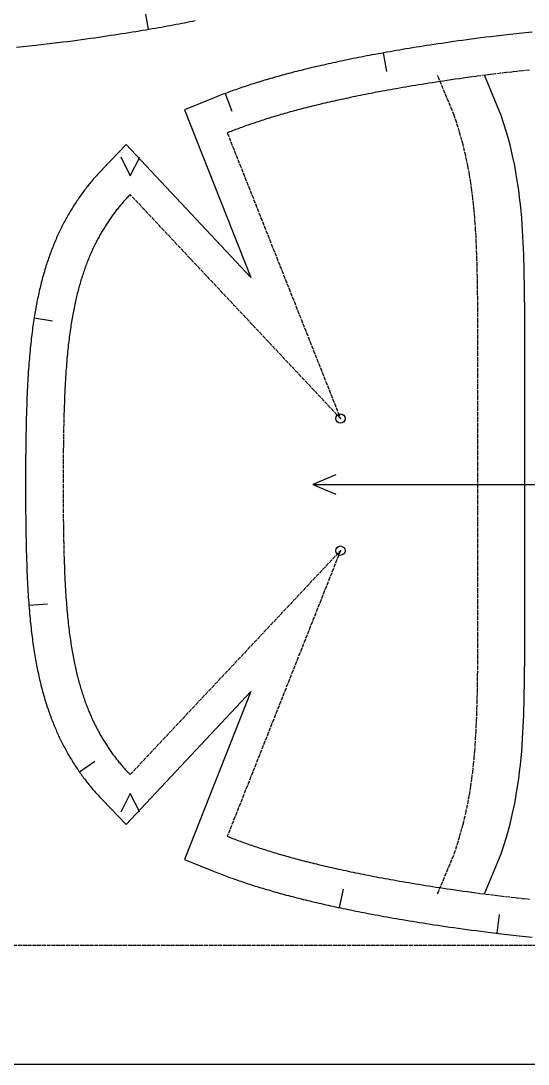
# Model space of a CAD drawing. Header units: millimetres. Extents: x 0 to 8058, y -22 to 1524.
# Drawn here: x 4342.8 to 4504.9, y 0 to 333.6 of the extents above; entities that cross this region are included whole.
import ezdxf

# ---------------------------------------------------------------- set-up
doc = ezdxf.new("R2010")
doc.units = ezdxf.units.MM
doc.linetypes.add('DASHED', pattern=[1.524, 1.27, -0.254])
for name, color, linetype in [('CUT', 7, 'Continuous'), ('DRILL', 4, 'Continuous'), ('GRAIN', 5, 'Continuous'), ('INTERNAL', 6, 'Continuous'), ('NOTCH', 1, 'Continuous'), ('SEW', 3, 'Continuous'), ('TEXT', 2, 'Continuous')]:
    doc.layers.add(name, color=color, linetype=linetype)

msp = doc.modelspace()

# ---------------------------------------------------------------- linework, layer by layer
at = {"layer": 'CUT'}
for points in [[(4341.34, 325.22), (4343.46, 325.44), (4345.48, 325.65), (4347.43, 325.87), (4349.29, 326.08), (4351.09, 326.29), (4352.82, 326.49), (4354.5, 326.7), (4356.13, 326.9), (4357.7, 327.1), (4359.24, 327.3), (4360.73, 327.5), (4362.18, 327.69), (4363.6, 327.89), (4364.98, 328.08), (4366.33, 328.27), (4367.65, 328.46), (4368.95, 328.64), (4370.21, 328.83), (4371.46, 329.02), (4372.67, 329.2), (4373.87, 329.38), (4375.04, 329.57), (4376.19, 329.75), (4377.33, 329.93), (4378.44, 330.11), (4379.53, 330.28), (4380.61, 330.46), (4381.67, 330.64), (4382.72, 330.81), (4383.75, 330.99), (4384.76, 331.16), (4385.77, 331.34), (4386.75, 331.51), (4387.73, 331.68), (4388.69, 331.86), (4389.64, 332.03), (4390.57, 332.2), (4391.5, 332.37), (4392.41, 332.54), (4393.32, 332.71), (4394.21, 332.88), (4395.09, 333.05), (4395.96, 333.22), (4396.83, 333.39), (4397.68, 333.56), (4398.52, 333.73)], [(4506.19, 330.07), (4504.07, 329.85), (4502.04, 329.64), (4500.1, 329.42), (4498.23, 329.21), (4496.44, 329), (4494.7, 328.8), (4493.02, 328.59), (4491.4, 328.39), (4489.82, 328.19), (4488.29, 327.99), (4486.8, 327.8), (4485.34, 327.6), (4483.93, 327.41), (4482.54, 327.21), (4481.19, 327.02), (4479.87, 326.83), (4478.58, 326.65), (4477.31, 326.46), (4476.07, 326.27), (4474.85, 326.09), (4473.66, 325.91), (4472.48, 325.73), (4471.33, 325.54), (4470.2, 325.36), (4469.09, 325.19), (4467.99, 325.01), (4466.91, 324.83), (4465.85, 324.65), (4464.81, 324.48), (4463.78, 324.3), (4462.76, 324.13), (4461.76, 323.95), (4460.77, 323.78), (4459.8, 323.61), (4458.84, 323.43), (4457.89, 323.26), (4456.95, 323.09), (4456.03, 322.92), (4455.11, 322.75), (4454.21, 322.58), (4453.32, 322.41), (4452.43, 322.24), (4451.56, 322.07), (4450.7, 321.9), (4449.85, 321.73), (4449, 321.56), (4448.17, 321.39), (4447.34, 321.22), (4446.52, 321.05), (4445.71, 320.88), (4444.91, 320.71), (4444.11, 320.54), (4443.32, 320.38), (4442.54, 320.21), (4441.77, 320.04), (4441.01, 319.87), (4440.25, 319.7), (4439.5, 319.53), (4438.75, 319.36), (4438.01, 319.19), (4437.28, 319.02), (4436.55, 318.85), (4435.83, 318.68), (4435.12, 318.51), (4434.41, 318.33), (4433.71, 318.16), (4433.01, 317.99), (4432.32, 317.82), (4431.63, 317.65), (4430.95, 317.47), (4430.27, 317.3), (4429.6, 317.13), (4428.93, 316.95), (4428.27, 316.78), (4427.62, 316.6), (4426.96, 316.43), (4426.32, 316.25), (4425.67, 316.07), (4425.04, 315.9), (4424.4, 315.72), (4423.77, 315.54), (4423.15, 315.36), (4422.53, 315.18), (4421.91, 315), (4421.3, 314.82), (4420.69, 314.64), (4420.08, 314.46), (4419.48, 314.28), (4418.89, 314.09), (4418.29, 313.91), (4417.7, 313.72), (4417.12, 313.54), (4416.53, 313.35), (4415.95, 313.16), (4415.38, 312.98), (4414.81, 312.79), (4414.24, 312.6), (4413.67, 312.41), (4413.11, 312.22), (4412.55, 312.03), (4412, 311.84), (4411.45, 311.64), (4410.9, 311.45), (4410.35, 311.25), (4409.81, 311.06), (4409.27, 310.86), (4408.74, 310.66), (4408.2, 310.47), (4407.67, 310.27), (4407.15, 310.07), (4406.62, 309.86), (4406.1, 309.66), (4405.58, 309.46), (4405.07, 309.26), (4404.55, 309.05), (4395.07, 305.22), (4416.32, 251.57), (4376.43, 294.06), (4368.81, 286.17), (4368.49, 285.83), (4368.17, 285.49), (4367.86, 285.16), (4367.54, 284.82), (4367.23, 284.47), (4366.92, 284.13), (4366.62, 283.78), (4366.31, 283.44), (4366.01, 283.09), (4365.71, 282.73), (4365.41, 282.38), (4365.12, 282.03), (4364.82, 281.67), (4364.53, 281.31), (4364.24, 280.95), (4363.95, 280.58), (4363.67, 280.22), (4363.39, 279.85), (4363.1, 279.48), (4362.82, 279.11), (4362.55, 278.73), (4362.27, 278.36), (4362, 277.98), (4361.73, 277.6), (4361.46, 277.22), (4361.2, 276.83), (4360.93, 276.45), (4360.67, 276.06), (4360.41, 275.67), (4360.15, 275.28), (4359.9, 274.88), (4359.64, 274.48), (4359.39, 274.09), (4359.14, 273.68), (4358.9, 273.28), (4358.65, 272.88), (4358.41, 272.47), (4358.17, 272.06), (4357.93, 271.65), (4357.69, 271.23), (4357.46, 270.81), (4357.23, 270.4), (4357, 269.97), (4356.77, 269.55), (4356.55, 269.13), (4356.32, 268.7), (4356.1, 268.27), (4355.88, 267.83), (4355.67, 267.4), (4355.45, 266.96), (4355.24, 266.52), (4355.03, 266.08), (4354.82, 265.64), (4354.62, 265.19), (4354.42, 264.74), (4354.21, 264.29), (4354.02, 263.83), (4353.82, 263.37), (4353.62, 262.91), (4353.43, 262.45), (4353.24, 261.99), (4353.05, 261.52), (4352.87, 261.05), (4352.68, 260.57), (4352.5, 260.1), (4352.32, 259.62), (4352.14, 259.14), (4351.97, 258.65), (4351.79, 258.17), (4351.62, 257.67), (4351.45, 257.18), (4351.29, 256.68), (4351.12, 256.18), (4350.96, 255.68), (4350.8, 255.17), (4350.64, 254.67), (4350.48, 254.15), (4350.33, 253.64), (4350.18, 253.12), (4350.03, 252.59), (4349.88, 252.07), (4349.73, 251.54), (4349.59, 251), (4349.45, 250.46), (4349.3, 249.92), (4349.17, 249.38), (4349.03, 248.83), (4348.9, 248.27), (4348.76, 247.71), (4348.63, 247.15), (4348.51, 246.58), (4348.38, 246.01), (4348.26, 245.43), (4348.13, 244.85), (4348.01, 244.27), (4347.9, 243.67), (4347.78, 243.08), (4347.67, 242.47), (4347.55, 241.87), (4347.44, 241.25), (4347.33, 240.63), (4347.23, 240.01), (4347.12, 239.38), (4347.02, 238.74), (4346.92, 238.09), (4346.82, 237.44), (4346.72, 236.78), (4346.63, 236.11), (4346.53, 235.44), (4346.44, 234.75), (4346.35, 234.06), (4346.26, 233.36), (4346.18, 232.65), (4346.09, 231.93), (4346.01, 231.2), (4345.93, 230.46), (4345.85, 229.71), (4345.77, 228.94), (4345.7, 228.17), (4345.62, 227.38), (4345.55, 226.57), (4345.48, 225.76), (4345.41, 224.92), (4345.35, 224.07), (4345.28, 223.21), (4345.22, 222.32), (4345.15, 221.41), (4345.09, 220.49), (4345.04, 219.53), (4344.98, 218.56), (4344.93, 217.55), (4344.87, 216.52), (4344.82, 215.45), (4344.77, 214.34), (4344.72, 213.19), (4344.68, 211.99), (4344.63, 210.74), (4344.59, 209.43), (4344.55, 208.04), (4344.51, 206.57), (4344.47, 204.98), (4344.43, 203.26), (4344.39, 201.36), (4344.36, 199.21), (4344.33, 196.66), (4344.3, 193.33), (4344.27, 185.34), (4344.3, 177.36), (4344.33, 174.03), (4344.36, 171.48), (4344.39, 169.32), (4344.43, 167.42), (4344.47, 165.7), (4344.51, 164.12), (4344.55, 162.65), (4344.59, 161.26), (4344.63, 159.95), (4344.68, 158.7), (4344.72, 157.5), (4344.77, 156.35), (4344.82, 155.24), (4344.87, 154.17), (4344.93, 153.14), (4344.98, 152.13), (4345.04, 151.15), (4345.09, 150.2), (4345.15, 149.27), (4345.22, 148.37), (4345.28, 147.48), (4345.35, 146.61), (4345.41, 145.76), (4345.48, 144.93), (4345.55, 144.11), (4345.62, 143.31), (4345.7, 142.52), (4345.77, 141.75), (4345.85, 140.98), (4345.93, 140.23), (4346.01, 139.49), (4346.09, 138.76), (4346.18, 138.04), (4346.26, 137.33), (4346.35, 136.63), (4346.44, 135.94), (4346.53, 135.25), (4346.63, 134.58), (4346.72, 133.91), (4346.82, 133.25), (4346.92, 132.6), (4347.02, 131.95), (4347.12, 131.31), (4347.23, 130.68), (4347.33, 130.05), (4347.44, 129.43), (4347.55, 128.82), (4347.67, 128.21), (4347.78, 127.61), (4347.9, 127.01), (4348.01, 126.42), (4348.13, 125.84), (4348.26, 125.25), (4348.38, 124.68), (4348.51, 124.1), (4348.63, 123.54), (4348.76, 122.97), (4348.9, 122.42), (4349.03, 121.86), (4349.17, 121.31), (4349.3, 120.77), (4349.45, 120.22), (4349.59, 119.69), (4349.73, 119.15), (4349.88, 118.62), (4350.03, 118.09), (4350.18, 117.57), (4350.33, 117.05), (4350.48, 116.53), (4350.64, 116.02), (4350.8, 115.51), (4350.96, 115.01), (4351.12, 114.5), (4351.29, 114), (4351.45, 113.51), (4351.62, 113.01), (4351.79, 112.52), (4351.97, 112.03), (4352.14, 111.55), (4352.32, 111.07), (4352.5, 110.59), (4352.68, 110.11), (4352.87, 109.64), (4353.05, 109.17), (4353.24, 108.7), (4353.43, 108.24), (4353.62, 107.77), (4353.82, 107.31), (4354.02, 106.86), (4354.21, 106.4), (4354.42, 105.95), (4354.62, 105.5), (4354.82, 105.05), (4355.03, 104.61), (4355.24, 104.17), (4355.45, 103.73), (4355.67, 103.29), (4355.88, 102.85), (4356.1, 102.42), (4356.32, 101.99), (4356.55, 101.56), (4356.77, 101.14), (4357, 100.71), (4357.23, 100.29), (4357.46, 99.87), (4357.69, 99.46), (4357.93, 99.04), (4358.17, 98.63), (4358.41, 98.22), (4358.65, 97.81), (4358.9, 97.41), (4359.14, 97), (4359.39, 96.6), (4359.64, 96.2), (4359.9, 95.81), (4360.15, 95.41), (4360.41, 95.02), (4360.67, 94.63), (4360.93, 94.24), (4361.2, 93.85), (4361.46, 93.47), (4361.73, 93.09), (4362, 92.71), (4362.27, 92.33), (4362.55, 91.95), (4362.82, 91.58), (4363.1, 91.21), (4363.39, 90.84), (4363.67, 90.47), (4363.95, 90.11), (4364.24, 89.74), (4364.53, 89.38), (4364.82, 89.02), (4365.12, 88.66), (4365.41, 88.31), (4365.71, 87.95), (4366.01, 87.6), (4366.31, 87.25), (4366.62, 86.9), (4366.92, 86.56), (4367.23, 86.21), (4367.54, 85.87), (4367.86, 85.53), (4368.17, 85.19), (4368.49, 84.86), (4368.81, 84.52), (4376.43, 76.62), (4416.32, 119.12), (4395.07, 65.47), (4404.55, 61.64), (4405.07, 61.43), (4405.58, 61.23), (4406.1, 61.03), (4406.62, 60.82), (4407.15, 60.62), (4407.67, 60.42), (4408.2, 60.22), (4408.74, 60.02), (4409.27, 59.83), (4409.81, 59.63), (4410.35, 59.43), (4410.9, 59.24), (4411.45, 59.04), (4412, 58.85), (4412.55, 58.66), (4413.11, 58.47), (4413.67, 58.28), (4414.24, 58.09), (4414.81, 57.9), (4415.38, 57.71), (4415.95, 57.52), (4416.53, 57.34), (4417.12, 57.15), (4417.7, 56.96), (4418.29, 56.78), (4418.89, 56.6), (4419.48, 56.41), (4420.08, 56.23), (4420.69, 56.05), (4421.3, 55.87), (4421.91, 55.69), (4422.53, 55.51), (4423.15, 55.33), (4423.77, 55.15), (4424.4, 54.97), (4425.04, 54.79), (4425.67, 54.61), (4426.32, 54.44), (4426.96, 54.26), (4427.62, 54.09), (4428.27, 53.91), (4428.93, 53.74), (4429.6, 53.56), (4430.27, 53.39), (4430.95, 53.21), (4431.63, 53.04), (4432.32, 52.87), (4433.01, 52.7), (4433.71, 52.52), (4434.41, 52.35), (4435.12, 52.18), (4435.83, 52.01), (4436.55, 51.84), (4437.28, 51.67), (4438.01, 51.5), (4438.75, 51.33), (4439.5, 51.16), (4440.25, 50.99), (4441.01, 50.82), (4441.77, 50.65), (4442.54, 50.48), (4443.32, 50.31), (4444.11, 50.14), (4444.91, 49.97), (4445.71, 49.8), (4446.52, 49.64), (4447.34, 49.47), (4448.17, 49.3), (4449, 49.13), (4449.85, 48.96), (4450.7, 48.79), (4451.56, 48.62), (4452.43, 48.45), (4453.32, 48.28), (4454.21, 48.11), (4455.11, 47.94), (4456.03, 47.77), (4456.95, 47.6), (4457.89, 47.43), (4458.84, 47.25), (4459.8, 47.08), (4460.77, 46.91), (4461.76, 46.73), (4462.76, 46.56), (4463.78, 46.39), (4464.81, 46.21), (4465.85, 46.03), (4466.91, 45.86), (4467.99, 45.68), (4469.09, 45.5), (4470.2, 45.32), (4471.33, 45.14), (4472.48, 44.96), (4473.66, 44.78), (4474.85, 44.6), (4476.07, 44.41), (4477.31, 44.23), (4478.58, 44.04), (4479.87, 43.85), (4481.19, 43.66), (4482.54, 43.47), (4483.93, 43.28), (4485.34, 43.09), (4486.8, 42.89), (4488.29, 42.7), (4489.82, 42.5), (4491.4, 42.3), (4493.02, 42.09), (4494.7, 41.89), (4496.44, 41.68), (4498.23, 41.47), (4500.1, 41.26), (4502.04, 41.05), (4504.07, 40.83), (4506.19, 40.61)]]:
    msp.add_lwpolyline(points, dxfattribs=at)
at = {"layer": 'DRILL'}
for centre in [(4444.93, 206.48), (4444.93, 164.21)]:
    msp.add_circle(centre, 1.5, dxfattribs=at)
for p in [(4444.93, 206.48), (4444.93, 164.21)]:
    msp.add_point(p, dxfattribs=at)
at = {"layer": 'GRAIN'}
for points in [[(4443.49, 188.46), (4436.12, 185.34), (4443.49, 182.23)], [(4436.12, 185.34), (4675.68, 185.34)]]:
    msp.add_lwpolyline(points, dxfattribs=at)
at = {"layer": 'INTERNAL', "linetype": 'CONTINUOUS'}
msp.add_lwpolyline([(4490.95, 54.45), (4496.31, 67.27), (4498.02, 72.62), (4499.15, 76.73), (4499.98, 80.22), (4500.63, 83.31), (4501.15, 86.13), (4501.57, 88.74), (4501.93, 91.2), (4502.22, 93.53), (4502.47, 95.77), (4502.69, 97.93), (4502.87, 100.02), (4503.02, 102.06), (4503.15, 104.05), (4503.27, 106.01), (4503.36, 107.94), (4503.45, 109.83), (4503.52, 111.71), (4503.58, 113.57), (4503.63, 115.41), (4503.67, 117.24), (4503.71, 119.05), (4503.74, 120.86), (4503.77, 122.66), (4503.79, 124.45), (4503.81, 126.24), (4503.83, 128.02), (4503.84, 129.8), (4503.85, 131.57), (4503.86, 133.35), (4503.87, 135.12), (4503.88, 136.89), (4503.88, 138.65), (4503.88, 140.42), (4503.89, 142.18), (4503.89, 143.95), (4503.89, 145.71), (4503.89, 147.47), (4503.9, 149.23), (4503.9, 151), (4503.9, 152.76), (4503.9, 154.52), (4503.9, 156.28), (4503.9, 158.04), (4503.9, 159.8), (4503.9, 161.57), (4503.9, 163.33), (4503.9, 165.09), (4503.9, 166.85), (4503.9, 168.61), (4503.9, 170.37), (4503.9, 172.13), (4503.9, 173.9), (4503.9, 175.66), (4503.9, 177.42), (4503.9, 179.18), (4503.9, 180.94), (4503.9, 182.7), (4503.9, 184.46), (4503.9, 186.22), (4503.9, 187.99), (4503.9, 189.75), (4503.9, 191.51), (4503.9, 193.27), (4503.9, 195.03), (4503.9, 196.79), (4503.9, 198.55), (4503.9, 200.31), (4503.9, 202.08), (4503.9, 203.84), (4503.9, 205.6), (4503.9, 207.36), (4503.9, 209.12), (4503.9, 210.88), (4503.9, 212.64), (4503.9, 214.41), (4503.9, 216.17), (4503.9, 217.93), (4503.9, 219.69), (4503.9, 221.45), (4503.89, 223.22), (4503.89, 224.98), (4503.89, 226.74), (4503.89, 228.51), (4503.88, 230.27), (4503.88, 232.04), (4503.88, 233.8), (4503.87, 235.57), (4503.86, 237.34), (4503.85, 239.11), (4503.84, 240.89), (4503.83, 242.67), (4503.81, 244.45), (4503.79, 246.23), (4503.77, 248.03), (4503.74, 249.83), (4503.71, 251.63), (4503.67, 253.45), (4503.63, 255.28), (4503.58, 257.12), (4503.52, 258.98), (4503.45, 260.85), (4503.36, 262.75), (4503.27, 264.68), (4503.15, 266.63), (4503.02, 268.63), (4502.87, 270.67), (4502.69, 272.76), (4502.47, 274.92), (4502.22, 277.16), (4501.93, 279.49), (4501.57, 281.95), (4501.15, 284.56), (4500.63, 287.38), (4499.98, 290.47), (4499.15, 293.95), (4498.02, 298.07), (4496.31, 303.42), (4490.95, 316.24)], dxfattribs=at)
at = {"layer": 'NOTCH'}
for points in [[(4383.55, 330.96), (4382.54, 336.87)], [(4458.55, 323.38), (4459.62, 317.48)], [(4408.1, 310.43), (4410.21, 304.81)], [(4374.75, 290.11), (4377.72, 284.1), (4380.75, 290.08)], [(4347, 238.64), (4352.93, 237.7)], [(4345.33, 146.76), (4351.32, 147.22)], [(4361.48, 93.45), (4366.4, 96.88)], [(4380.76, 80.61), (4377.73, 86.59), (4374.76, 80.57)], [(4444.61, 50.04), (4445.86, 55.91)], [(4495.02, 41.85), (4495.73, 47.81)]]:
    msp.add_lwpolyline(points, dxfattribs=at)
at = {"layer": 'SEW', "linetype": 'DASHED'}
for points in [[(4505.32, 317.92), (4503.33, 317.71), (4501.43, 317.5), (4499.6, 317.29), (4497.84, 317.09), (4496.14, 316.88), (4494.49, 316.68), (4492.9, 316.49), (4491.35, 316.29), (4489.84, 316.09), (4488.38, 315.9), (4486.95, 315.71), (4485.56, 315.52), (4484.21, 315.33), (4482.88, 315.14), (4481.58, 314.96), (4480.31, 314.77), (4479.07, 314.59), (4477.85, 314.41), (4476.66, 314.23), (4475.49, 314.05), (4474.33, 313.87), (4473.2, 313.69), (4472.09, 313.52), (4471, 313.34), (4469.93, 313.16), (4468.87, 312.99), (4467.83, 312.82), (4466.81, 312.65), (4465.8, 312.47), (4464.81, 312.3), (4463.83, 312.13), (4462.86, 311.96), (4461.91, 311.79), (4460.97, 311.63), (4460.04, 311.46), (4459.13, 311.29), (4458.22, 311.12), (4457.33, 310.96), (4456.45, 310.79), (4455.58, 310.62), (4454.72, 310.46), (4453.87, 310.29), (4453.02, 310.13), (4452.19, 309.96), (4451.37, 309.8), (4450.56, 309.63), (4449.75, 309.47), (4448.96, 309.3), (4448.17, 309.14), (4447.39, 308.97), (4446.62, 308.81), (4445.86, 308.65), (4445.1, 308.48), (4444.35, 308.32), (4443.61, 308.15), (4442.88, 307.99), (4442.15, 307.83), (4441.43, 307.66), (4440.72, 307.5), (4440.01, 307.33), (4439.31, 307.17), (4438.61, 307), (4437.92, 306.84), (4437.24, 306.67), (4436.56, 306.51), (4435.89, 306.34), (4435.23, 306.18), (4434.57, 306.01), (4433.92, 305.85), (4433.27, 305.68), (4432.62, 305.51), (4431.99, 305.35), (4431.35, 305.18), (4430.72, 305.01), (4430.1, 304.84), (4429.48, 304.68), (4428.87, 304.51), (4428.26, 304.34), (4427.66, 304.17), (4427.06, 304), (4426.46, 303.83), (4425.87, 303.66), (4425.29, 303.49), (4424.71, 303.32), (4424.13, 303.14), (4423.56, 302.97), (4422.99, 302.8), (4422.42, 302.62), (4421.86, 302.45), (4421.3, 302.28), (4420.75, 302.1), (4420.2, 301.93), (4419.66, 301.75), (4419.12, 301.57), (4418.58, 301.4), (4418.05, 301.22), (4417.52, 301.04), (4416.99, 300.86), (4416.47, 300.68), (4415.95, 300.5), (4415.43, 300.32), (4414.92, 300.14), (4414.41, 299.96), (4413.9, 299.78), (4413.4, 299.59), (4412.9, 299.41), (4412.41, 299.23), (4411.92, 299.04), (4411.43, 298.86), (4410.94, 298.67), (4410.46, 298.48), (4409.98, 298.29), (4409.5, 298.11), (4409.03, 297.92), (4408.76, 297.81), (4444.93, 206.48), (4377.7, 278.1), (4377.47, 277.86), (4377.2, 277.58), (4376.93, 277.29), (4376.67, 277.01), (4376.4, 276.72), (4376.14, 276.44), (4375.88, 276.15), (4375.62, 275.86), (4375.37, 275.56), (4375.12, 275.27), (4374.86, 274.97), (4374.61, 274.68), (4374.37, 274.38), (4374.12, 274.08), (4373.87, 273.78), (4373.63, 273.47), (4373.39, 273.17), (4373.15, 272.86), (4372.91, 272.55), (4372.68, 272.24), (4372.44, 271.93), (4372.21, 271.62), (4371.98, 271.31), (4371.75, 270.99), (4371.53, 270.67), (4371.3, 270.35), (4371.08, 270.03), (4370.86, 269.71), (4370.64, 269.38), (4370.42, 269.05), (4370.2, 268.72), (4369.99, 268.39), (4369.78, 268.06), (4369.57, 267.72), (4369.36, 267.39), (4369.15, 267.05), (4368.95, 266.71), (4368.74, 266.37), (4368.54, 266.02), (4368.34, 265.67), (4368.14, 265.33), (4367.94, 264.97), (4367.75, 264.62), (4367.55, 264.27), (4367.36, 263.91), (4367.17, 263.55), (4366.98, 263.19), (4366.8, 262.82), (4366.61, 262.46), (4366.43, 262.09), (4366.25, 261.72), (4366.07, 261.34), (4365.89, 260.97), (4365.71, 260.59), (4365.54, 260.21), (4365.36, 259.83), (4365.19, 259.44), (4365.02, 259.05), (4364.85, 258.66), (4364.69, 258.27), (4364.52, 257.87), (4364.36, 257.47), (4364.2, 257.07), (4364.04, 256.67), (4363.88, 256.26), (4363.72, 255.85), (4363.57, 255.44), (4363.41, 255.02), (4363.26, 254.6), (4363.11, 254.18), (4362.96, 253.75), (4362.82, 253.32), (4362.67, 252.89), (4362.53, 252.46), (4362.39, 252.02), (4362.25, 251.58), (4362.11, 251.13), (4361.97, 250.68), (4361.83, 250.23), (4361.7, 249.77), (4361.57, 249.31), (4361.44, 248.85), (4361.31, 248.38), (4361.18, 247.91), (4361.06, 247.43), (4360.93, 246.95), (4360.81, 246.46), (4360.69, 245.97), (4360.57, 245.48), (4360.45, 244.98), (4360.33, 244.48), (4360.22, 243.97), (4360.11, 243.46), (4359.99, 242.94), (4359.88, 242.41), (4359.78, 241.89), (4359.67, 241.35), (4359.56, 240.81), (4359.46, 240.26), (4359.36, 239.71), (4359.26, 239.15), (4359.16, 238.59), (4359.06, 238.02), (4358.96, 237.44), (4358.87, 236.85), (4358.78, 236.26), (4358.69, 235.66), (4358.6, 235.05), (4358.51, 234.44), (4358.42, 233.81), (4358.34, 233.18), (4358.25, 232.54), (4358.17, 231.89), (4358.09, 231.23), (4358.01, 230.55), (4357.94, 229.87), (4357.86, 229.18), (4357.79, 228.47), (4357.71, 227.76), (4357.64, 227.03), (4357.57, 226.28), (4357.5, 225.52), (4357.44, 224.75), (4357.37, 223.96), (4357.31, 223.15), (4357.25, 222.33), (4357.19, 221.49), (4357.13, 220.62), (4357.07, 219.73), (4357.02, 218.82), (4356.96, 217.88), (4356.91, 216.92), (4356.86, 215.92), (4356.81, 214.89), (4356.76, 213.82), (4356.71, 212.7), (4356.67, 211.54), (4356.62, 210.33), (4356.58, 209.05), (4356.54, 207.7), (4356.5, 206.26), (4356.46, 204.71), (4356.43, 203.02), (4356.39, 201.16), (4356.36, 199.04), (4356.33, 196.53), (4356.3, 193.25), (4356.27, 185.34), (4356.3, 177.43), (4356.33, 174.16), (4356.36, 171.65), (4356.39, 169.53), (4356.43, 167.66), (4356.46, 165.98), (4356.5, 164.43), (4356.54, 162.99), (4356.58, 161.64), (4356.62, 160.36), (4356.67, 159.14), (4356.71, 157.98), (4356.76, 156.87), (4356.81, 155.8), (4356.86, 154.77), (4356.91, 153.77), (4356.96, 152.8), (4357.02, 151.87), (4357.07, 150.95), (4357.13, 150.07), (4357.19, 149.2), (4357.25, 148.36), (4357.31, 147.53), (4357.37, 146.73), (4357.44, 145.94), (4357.5, 145.16), (4357.57, 144.4), (4357.64, 143.66), (4357.71, 142.93), (4357.79, 142.21), (4357.86, 141.51), (4357.94, 140.81), (4358.01, 140.13), (4358.09, 139.46), (4358.17, 138.8), (4358.25, 138.15), (4358.34, 137.51), (4358.42, 136.87), (4358.51, 136.25), (4358.6, 135.63), (4358.69, 135.03), (4358.78, 134.43), (4358.87, 133.83), (4358.96, 133.25), (4359.06, 132.67), (4359.16, 132.1), (4359.26, 131.53), (4359.36, 130.98), (4359.46, 130.42), (4359.56, 129.88), (4359.67, 129.34), (4359.78, 128.8), (4359.88, 128.27), (4359.99, 127.75), (4360.11, 127.23), (4360.22, 126.72), (4360.33, 126.21), (4360.45, 125.71), (4360.57, 125.21), (4360.69, 124.71), (4360.81, 124.22), (4360.93, 123.74), (4361.06, 123.26), (4361.18, 122.78), (4361.31, 122.31), (4361.44, 121.84), (4361.57, 121.38), (4361.7, 120.92), (4361.83, 120.46), (4361.97, 120.01), (4362.11, 119.56), (4362.25, 119.11), (4362.39, 118.67), (4362.53, 118.23), (4362.67, 117.8), (4362.82, 117.36), (4362.96, 116.93), (4363.11, 116.51), (4363.26, 116.09), (4363.41, 115.67), (4363.57, 115.25), (4363.72, 114.84), (4363.88, 114.43), (4364.04, 114.02), (4364.2, 113.62), (4364.36, 113.21), (4364.52, 112.82), (4364.69, 112.42), (4364.85, 112.03), (4365.02, 111.63), (4365.19, 111.25), (4365.36, 110.86), (4365.54, 110.48), (4365.71, 110.1), (4365.89, 109.72), (4366.07, 109.34), (4366.25, 108.97), (4366.43, 108.6), (4366.61, 108.23), (4366.8, 107.86), (4366.98, 107.5), (4367.17, 107.14), (4367.36, 106.78), (4367.55, 106.42), (4367.75, 106.07), (4367.94, 105.71), (4368.14, 105.36), (4368.34, 105.01), (4368.54, 104.67), (4368.74, 104.32), (4368.95, 103.98), (4369.15, 103.64), (4369.36, 103.3), (4369.57, 102.96), (4369.78, 102.63), (4369.99, 102.3), (4370.2, 101.96), (4370.42, 101.64), (4370.64, 101.31), (4370.86, 100.98), (4371.08, 100.66), (4371.3, 100.34), (4371.53, 100.02), (4371.75, 99.7), (4371.98, 99.38), (4372.21, 99.07), (4372.44, 98.75), (4372.68, 98.44), (4372.91, 98.13), (4373.15, 97.82), (4373.39, 97.52), (4373.63, 97.21), (4373.87, 96.91), (4374.12, 96.61), (4374.37, 96.31), (4374.61, 96.01), (4374.86, 95.71), (4375.12, 95.42), (4375.37, 95.12), (4375.62, 94.83), (4375.88, 94.54), (4376.14, 94.25), (4376.4, 93.96), (4376.67, 93.68), (4376.93, 93.39), (4377.2, 93.11), (4377.47, 92.83), (4377.7, 92.59), (4444.93, 164.21), (4408.76, 72.88), (4409.03, 72.77), (4409.5, 72.58), (4409.98, 72.39), (4410.46, 72.21), (4410.94, 72.02), (4411.43, 71.83), (4411.92, 71.65), (4412.41, 71.46), (4412.9, 71.28), (4413.4, 71.09), (4413.9, 70.91), (4414.41, 70.73), (4414.92, 70.55), (4415.43, 70.36), (4415.95, 70.18), (4416.47, 70), (4416.99, 69.82), (4417.52, 69.65), (4418.05, 69.47), (4418.58, 69.29), (4419.12, 69.11), (4419.66, 68.94), (4420.2, 68.76), (4420.75, 68.59), (4421.3, 68.41), (4421.86, 68.24), (4422.42, 68.06), (4422.99, 67.89), (4423.56, 67.72), (4424.13, 67.54), (4424.71, 67.37), (4425.29, 67.2), (4425.87, 67.03), (4426.46, 66.86), (4427.06, 66.69), (4427.66, 66.52), (4428.26, 66.35), (4428.87, 66.18), (4429.48, 66.01), (4430.1, 65.84), (4430.72, 65.68), (4431.35, 65.51), (4431.99, 65.34), (4432.62, 65.17), (4433.27, 65.01), (4433.92, 64.84), (4434.57, 64.68), (4435.23, 64.51), (4435.89, 64.34), (4436.56, 64.18), (4437.24, 64.01), (4437.92, 63.85), (4438.61, 63.68), (4439.31, 63.52), (4440.01, 63.35), (4440.72, 63.19), (4441.43, 63.03), (4442.15, 62.86), (4442.88, 62.7), (4443.61, 62.53), (4444.35, 62.37), (4445.1, 62.21), (4445.86, 62.04), (4446.62, 61.88), (4447.39, 61.71), (4448.17, 61.55), (4448.96, 61.39), (4449.75, 61.22), (4450.56, 61.06), (4451.37, 60.89), (4452.19, 60.73), (4453.02, 60.56), (4453.87, 60.4), (4454.72, 60.23), (4455.58, 60.06), (4456.45, 59.9), (4457.33, 59.73), (4458.22, 59.57), (4459.13, 59.4), (4460.04, 59.23), (4460.97, 59.06), (4461.91, 58.89), (4462.86, 58.72), (4463.83, 58.55), (4464.81, 58.38), (4465.8, 58.21), (4466.81, 58.04), (4467.83, 57.87), (4468.87, 57.7), (4469.93, 57.52), (4471, 57.35), (4472.09, 57.17), (4473.2, 57), (4474.33, 56.82), (4475.49, 56.64), (4476.66, 56.46), (4477.85, 56.28), (4479.07, 56.1), (4480.31, 55.91), (4481.58, 55.73), (4482.88, 55.54), (4484.21, 55.36), (4485.56, 55.17), (4486.95, 54.98), (4488.38, 54.79), (4489.84, 54.59), (4491.35, 54.4), (4492.9, 54.2), (4494.49, 54), (4496.14, 53.8), (4497.84, 53.6), (4499.6, 53.4), (4501.43, 53.19), (4503.33, 52.98), (4505.32, 52.77)], [(4475.95, 54.45), (4481.31, 67.27), (4483.02, 72.62), (4484.15, 76.73), (4484.98, 80.22), (4485.63, 83.31), (4486.15, 86.13), (4486.57, 88.74), (4486.93, 91.2), (4487.22, 93.53), (4487.47, 95.77), (4487.69, 97.93), (4487.87, 100.02), (4488.02, 102.06), (4488.15, 104.05), (4488.27, 106.01), (4488.36, 107.94), (4488.45, 109.83), (4488.52, 111.71), (4488.58, 113.57), (4488.63, 115.41), (4488.67, 117.24), (4488.71, 119.05), (4488.74, 120.86), (4488.77, 122.66), (4488.79, 124.45), (4488.81, 126.24), (4488.83, 128.02), (4488.84, 129.8), (4488.85, 131.57), (4488.86, 133.35), (4488.87, 135.12), (4488.88, 136.89), (4488.88, 138.65), (4488.88, 140.42), (4488.89, 142.18), (4488.89, 143.95), (4488.89, 145.71), (4488.89, 147.47), (4488.9, 149.23), (4488.9, 151), (4488.9, 152.76), (4488.9, 154.52), (4488.9, 156.28), (4488.9, 158.04), (4488.9, 159.8), (4488.9, 161.57), (4488.9, 163.33), (4488.9, 165.09), (4488.9, 166.85), (4488.9, 168.61), (4488.9, 170.37), (4488.9, 172.13), (4488.9, 173.9), (4488.9, 175.66), (4488.9, 177.42), (4488.9, 179.18), (4488.9, 180.94), (4488.9, 182.7), (4488.9, 184.46), (4488.9, 186.22), (4488.9, 187.99), (4488.9, 189.75), (4488.9, 191.51), (4488.9, 193.27), (4488.9, 195.03), (4488.9, 196.79), (4488.9, 198.55), (4488.9, 200.31), (4488.9, 202.08), (4488.9, 203.84), (4488.9, 205.6), (4488.9, 207.36), (4488.9, 209.12), (4488.9, 210.88), (4488.9, 212.64), (4488.9, 214.41), (4488.9, 216.17), (4488.9, 217.93), (4488.9, 219.69), (4488.9, 221.45), (4488.89, 223.22), (4488.89, 224.98), (4488.89, 226.74), (4488.89, 228.51), (4488.88, 230.27), (4488.88, 232.04), (4488.88, 233.8), (4488.87, 235.57), (4488.86, 237.34), (4488.85, 239.11), (4488.84, 240.89), (4488.83, 242.67), (4488.81, 244.45), (4488.79, 246.23), (4488.77, 248.03), (4488.74, 249.83), (4488.71, 251.63), (4488.67, 253.45), (4488.63, 255.28), (4488.58, 257.12), (4488.52, 258.98), (4488.45, 260.85), (4488.36, 262.75), (4488.27, 264.68), (4488.15, 266.63), (4488.02, 268.63), (4487.87, 270.67), (4487.69, 272.76), (4487.47, 274.92), (4487.22, 277.16), (4486.93, 279.49), (4486.57, 281.95), (4486.15, 284.56), (4485.63, 287.38), (4484.98, 290.47), (4484.15, 293.95), (4483.02, 298.07), (4481.31, 303.42), (4475.95, 316.24)]]:
    msp.add_lwpolyline(points, dxfattribs=at)
at = {"layer": 'TEXT', "linetype": 'DASHED'}
msp.add_line((0, 38), (7996.27, 38), dxfattribs=at)
at = {"layer": 'TEXT'}
msp.add_lwpolyline([(0, 0), (7996.27, 0), (7996.27, 1524), (0, 1524)], close=True, dxfattribs=at)

doc.saveas('drawing.dxf')
